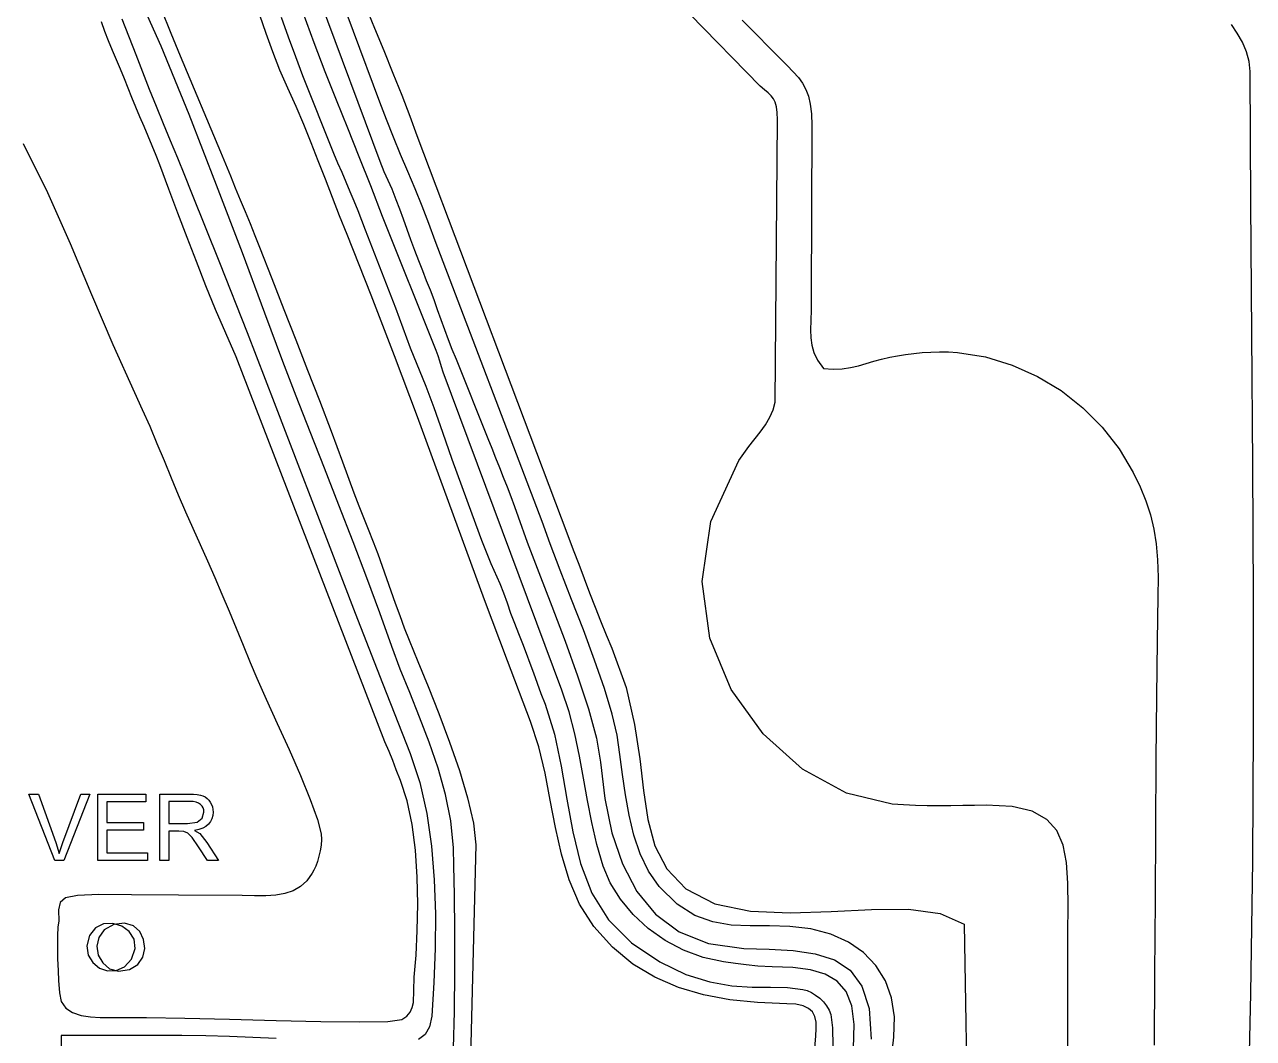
# Model space of a CAD drawing. Extents: x -90 to 90, y -127 to 123.
# Drawn here: x 25.6 to 81.6, y -98.3 to -52 of the extents above; entities that cross this region are included whole.
import ezdxf

# ---------------------------------------------------------------- set-up
doc = ezdxf.new("R2010")
doc.units = 0
doc.layers.add('CAPA_1', color=7, linetype='CONTINUOUS')

msp = doc.modelspace()

# ---------------------------------------------------------------- linework, layer by layer
at = {"layer": 'CAPA_1', "color": 29}
for points in [[(65.1205, -99.294), (65.23, -98.2312), (65.2645, -97.3002), (65.1348, -96.4396), (64.8504, -95.6589), (64.4212, -94.9681), (63.8566, -94.3766), (63.1666, -93.8943), (62.3606, -93.5309), (61.4485, -93.2961), (60.486, -93.1869), (59.5645, -93.1617), (58.6774, -93.1594), (57.8183, -93.1195), (56.9808, -92.9809), (56.1584, -92.683), (55.3447, -92.1648), (54.5331, -91.3657), (54.0414, -90.6612), (53.6618, -89.8711), (53.374, -89.0154), (53.158, -88.1141), (52.9936, -87.1873), (52.8605, -86.2552), (52.7387, -85.3376), (52.6079, -84.4548), (52.3893, -83.4982), (52.0342, -82.3346), (51.5809, -81.0303), (51.068, -79.6514), (50.5341, -78.264), (50.0177, -76.9344), (49.5574, -75.7288), (49.1915, -74.7132), (44.305, -61.9166), (44.0177, -61.1192), (43.7103, -60.3274), (43.3888, -59.5392), (43.0593, -58.7527), (42.7277, -57.9656), (42.4002, -57.1761), (42.0827, -56.3821), (41.7812, -55.5816), (39.3765, -49.1289)], [(39.0527, -50.9779), (41.7784, -58.2828), (41.9596, -58.7438), (42.1418, -59.1419), (42.327, -59.5451), (42.5171, -60.0216), (42.6743, -60.4578), (42.8386, -60.9124), (43.0088, -61.3799), (43.1836, -61.8547), (43.3615, -62.3312), (43.5414, -62.8038), (43.7218, -63.2671), (43.9015, -63.7154), (44.0724, -64.1485), (44.2381, -64.5908), (44.4012, -65.0399), (44.564, -65.4934), (44.7289, -65.949), (44.8982, -66.4043), (45.0744, -66.857), (45.2598, -67.3047), (46.7172, -70.9229), (46.8869, -71.3655), (47.0602, -71.8048), (47.2355, -72.2433), (47.4113, -72.683), (47.5863, -73.1262), (47.7588, -73.5753), (47.9275, -74.0323), (48.0907, -74.4995), (48.5082, -75.6599), (49.0369, -77.0437), (49.6287, -78.5735), (50.2355, -80.1714), (50.809, -81.7598), (51.301, -83.261), (51.6635, -84.5973), (51.8482, -85.6911), (52.0475, -87.355), (52.3741, -88.9143), (52.8528, -90.3354), (53.5079, -91.5847), (54.3641, -92.6285), (55.4459, -93.4333), (56.7779, -93.9655), (58.3846, -94.1915), (59.553, -94.2275), (60.6504, -94.2886), (61.6492, -94.4308), (62.5221, -94.7103), (63.2417, -95.183), (63.7805, -95.9049), (64.1111, -96.9321), (64.2062, -98.3207)]]:
    msp.add_lwpolyline(points, dxfattribs=at)
at = {"layer": 'CAPA_1', "color": 2}
for points in [[(45.1388, -98.7398), (45.1907, -97.0604), (45.2112, -95.2244), (45.2082, -93.3958), (45.19, -91.7391), (45.1645, -90.4184), (45.14, -89.5981), (45.0187, -88.3727), (44.7754, -87.1582), (44.4382, -85.9602), (44.0353, -84.7842), (43.595, -83.6356), (43.1454, -82.52), (42.7148, -81.4428), (42.3314, -80.4094), (41.7846, -78.8765), (41.19, -77.2784), (40.5609, -75.6345), (39.9103, -73.9644), (39.2516, -72.2875), (38.5978, -70.6234), (37.9621, -68.9915), (37.3578, -67.4113), (36.5364, -65.213), (35.5074, -62.4574), (34.333, -59.3637), (33.0754, -56.1509), (31.7965, -53.0384), (30.5586, -50.2452)], [(30.0065, -51.7806), (30.6417, -53.4158), (30.9468, -54.2011), (31.2583, -54.9849), (31.5747, -55.7681), (31.8947, -56.5519), (32.2172, -57.3372), (32.5406, -58.1252), (32.8638, -58.9169), (33.1855, -59.7134), (34.4629, -62.9), (35.7203, -66.0924), (36.9632, -69.2893), (38.1975, -72.4891), (39.4286, -75.6903), (40.6623, -78.8915), (41.9043, -82.0912), (43.1602, -85.2878), (43.602, -86.6179), (43.9238, -88.0346), (44.1403, -89.5186), (44.2659, -91.051), (44.3151, -92.6125), (44.3026, -94.1841), (44.2428, -95.7467), (44.1503, -97.2812), (44.052, -97.7631), (43.8456, -98.1074), (43.549, -98.336)], [(37.0511, -98.2925), (35.9918, -98.2422), (34.9246, -98.2013), (33.8427, -98.1737), (32.7398, -98.1634), (32.7398, -98.1634), (27.2406, -98.1571), (27.2418, -103.297)]]:
    msp.add_lwpolyline(points, dxfattribs=at)
at = {"layer": 'CAPA_1', "color": 30}
for points in [[(31.8045, -51.3358), (32.2377, -52.4363), (32.6636, -53.4672), (34.5134, -57.8513), (34.7346, -58.4037), (34.9594, -58.9515), (35.1861, -59.4958), (35.4132, -60.0377), (35.6391, -60.5783), (35.8623, -61.1188), (36.0811, -61.6601), (36.2941, -62.2034), (36.8466, -63.6298), (37.397, -65.0363), (37.9443, -66.4292), (38.4874, -67.8145), (39.0251, -69.1986), (39.5565, -70.5874), (40.0803, -71.9873), (40.5955, -73.4043), (40.8194, -74.0003), (41.0363, -74.5372), (41.2534, -75.0653), (41.4778, -75.6344), (41.6847, -76.1895), (41.8864, -76.7481), (42.0854, -77.3093), (42.2838, -77.8722), (42.484, -78.4359), (42.6884, -78.9996), (42.8992, -79.5625), (43.1187, -80.1237), (43.5173, -81.1022), (43.9811, -82.2372), (44.4751, -83.4775), (44.964, -84.7719), (45.4127, -86.069), (45.7861, -87.3175), (46.049, -88.4662), (46.1662, -89.4638), (45.8538, -101.5684)], [(61.5928, -99.2558), (61.6779, -98.1944), (61.6994, -97.8449), (61.6867, -97.5439), (61.6299, -97.2905), (61.5195, -97.0838), (61.3459, -96.923), (61.0993, -96.8072), (60.7701, -96.7355), (60.3486, -96.707), (59.0202, -96.6538), (57.7517, -96.524), (56.5459, -96.3006), (55.4054, -95.9664), (54.333, -95.5046), (53.3312, -94.8982), (52.4027, -94.13), (51.5503, -93.1831), (50.8999, -92.1687), (50.4192, -91.0624), (50.0647, -89.888), (49.7928, -88.6695), (49.56, -87.4307), (49.3228, -86.1955), (49.0377, -84.988), (48.661, -83.8319), (47.6012, -81.0655), (46.5647, -78.2901), (45.5417, -75.5086), (44.5225, -72.7243), (43.4973, -69.9403), (42.4565, -67.1597), (41.3902, -64.3857), (40.2888, -61.6214), (39.9481, -60.7703), (39.6191, -59.9279), (39.2963, -59.0924), (38.9743, -58.2616), (38.6476, -57.4336), (38.3107, -56.6063), (37.9581, -55.7778), (37.5845, -54.946), (37.2241, -54.1238), (36.8944, -53.2931), (36.5884, -52.4563), (36.2992, -51.6161)]]:
    msp.add_lwpolyline(points, dxfattribs=at)
at = {"layer": 'CAPA_1', "color": 242}
for points in [[(63.3956, -98.7351), (63.431, -97.6502), (63.3159, -96.7978), (63.0543, -96.1502), (62.6502, -95.6799), (62.1077, -95.3596), (61.4306, -95.1615), (60.6229, -95.0583), (59.6887, -95.0223), (59.0356, -94.9957), (58.5051, -94.9409), (58.0096, -94.8697), (57.4621, -94.7941), (56.5331, -94.6029), (55.6398, -94.2726), (54.7988, -93.8222), (54.027, -93.2708), (53.341, -92.6373), (52.7577, -91.941), (52.2938, -91.2007), (51.966, -90.4355), (51.6776, -89.4425), (51.4484, -88.4406), (51.2564, -87.4326), (51.0798, -86.4216), (50.8965, -85.4105), (50.6848, -84.4022), (50.4226, -83.3997), (50.088, -82.406), (44.6759, -67.9049), (44.5906, -67.655), (44.5175, -67.4011), (44.4442, -67.1515), (44.3582, -66.9146), (41.8993, -60.8009), (41.3662, -59.4081), (40.8398, -58.0744), (40.3193, -56.7775), (39.8043, -55.4952), (39.2939, -54.205), (38.7875, -52.8847), (38.2844, -51.512)], [(37.2772, -51.7068), (37.6051, -52.6086), (37.9308, -53.4995), (38.2572, -54.3736), (39.6735, -57.906), (39.856, -58.3474), (40.0413, -58.785), (40.2276, -59.22), (40.4133, -59.654), (40.5965, -60.0883), (40.7756, -60.5241), (40.9487, -60.9629), (41.1141, -61.4061), (42.5004, -64.9662), (43.1659, -66.7853), (43.8792, -68.5358), (44.2384, -69.5191), (44.639, -70.6451), (45.0694, -71.8628), (45.5177, -73.1214), (45.9722, -74.3697), (46.4211, -75.5569), (46.8527, -76.6319), (47.2551, -77.5438), (47.4295, -77.9642), (47.5893, -78.4195), (47.7496, -78.8893), (47.9258, -79.3533), (48.1149, -79.8183), (48.292, -80.2735), (48.4609, -80.7231), (48.6256, -81.1714), (48.7899, -81.6228), (48.9579, -82.0816), (49.1334, -82.552), (49.3204, -83.0384), (49.7531, -84.4199), (50.0597, -85.8802), (50.3121, -87.3772), (50.5817, -88.8688), (50.9404, -90.3128), (51.4598, -91.6671), (52.2116, -92.8896), (53.2675, -93.9382), (54.5543, -94.8022), (55.7422, -95.3753), (56.8366, -95.7174), (57.8427, -95.8881), (58.7657, -95.9473), (59.611, -95.9546), (60.3838, -95.9698), (61.0894, -96.0526), (61.2784, -96.1075), (61.4745, -96.1956), (61.6697, -96.313), (61.856, -96.4556), (62.0256, -96.6196), (62.1706, -96.8011), (62.2829, -96.996), (62.3546, -97.2006), (62.4327, -97.8035), (62.4586, -98.6396)]]:
    msp.add_lwpolyline(points, dxfattribs=at)
at = {"layer": 'CAPA_1', "color": 3}
for points in [[(41.1213, -51.21), (41.5358, -52.2097), (41.9598, -53.2355), (42.3793, -54.2625), (42.7801, -55.2657), (43.1484, -56.2201), (43.47, -57.1009), (50.3546, -75.3538), (50.6071, -76.0067), (50.8569, -76.6614), (51.1053, -77.3156), (51.3537, -77.9669), (51.6035, -78.6129), (51.856, -79.2513), (52.1126, -79.8797), (52.3747, -80.4957), (53.0187, -82.2855), (53.4099, -83.9686), (53.6428, -85.5386), (53.8119, -86.989), (54.0119, -88.3132), (54.3372, -89.5048), (54.8824, -90.5573), (55.7421, -91.4641), (57.076, -92.1596), (58.6975, -92.4895), (60.4992, -92.5662), (62.3733, -92.5022), (64.2123, -92.4097), (65.9085, -92.4013), (67.3544, -92.5893), (68.4422, -93.086), (68.6189, -102.9584)], [(73.1825, -99.2087), (73.1755, -97.7242), (73.1712, -96.2278), (73.1708, -94.7811), (73.1756, -93.4454), (73.1866, -92.2823), (73.1848, -91.2103), (73.1235, -90.2725), (72.9662, -89.4724), (72.676, -88.8133), (72.2164, -88.2985), (71.5507, -87.9316), (70.6421, -87.7157), (69.454, -87.6544), (68.9225, -87.6621), (68.3849, -87.6702), (67.8434, -87.6766), (67.3003, -87.6791), (66.758, -87.6755), (66.2185, -87.6635), (65.6844, -87.6411), (65.1577, -87.606), (63.0725, -87.1079), (61.064, -86.0101), (59.267, -84.4036), (57.8159, -82.3796), (56.8456, -80.0291), (56.4907, -77.4433), (56.8859, -74.713), (58.1658, -71.9295), (58.6264, -71.297), (59.1424, -70.6346), (59.3807, -70.2965), (59.5841, -69.9563), (59.7365, -69.6155), (59.8217, -69.2759), (59.9278, -56.3905), (59.9131, -56.0522), (59.8789, -55.7909), (59.823, -55.5892), (59.7432, -55.4294), (59.6373, -55.2939), (59.5028, -55.1651), (59.3378, -55.0255), (59.1398, -54.8574), (55.9268, -51.5667)], [(25.5021, -57.4762), (26.6177, -59.7116), (27.6488, -62.0245), (28.6309, -64.3557), (29.5993, -66.646), (30.5895, -68.8361), (30.9419, -69.5971), (31.281, -70.3695), (31.6107, -71.1493), (31.9348, -71.9326), (32.2571, -72.7155), (32.5814, -73.494), (32.9114, -74.2643), (33.251, -75.0223), (33.5879, -75.7621), (33.9207, -76.5094), (34.25, -77.264), (34.5762, -78.0262), (34.8997, -78.7958), (35.2211, -79.5731), (35.5406, -80.358), (35.8589, -81.1506), (36.1624, -81.8609), (36.5928, -82.8144), (37.1013, -83.9276), (37.639, -85.1168), (38.1571, -86.2986), (38.6067, -87.3893), (38.939, -88.3055), (39.1051, -88.9636), (39.1199, -89.2135), (39.1039, -89.4728), (39.0631, -89.733), (39.0037, -89.9857), (38.9317, -90.2226), (38.8532, -90.4351), (38.7742, -90.615), (38.7009, -90.7537), (38.4462, -91.1052), (38.1547, -91.3692), (37.8239, -91.5577), (37.4515, -91.6822), (37.0349, -91.7546), (36.5718, -91.7866), (36.0597, -91.79), (35.4962, -91.7764), (32.5932, -91.7623), (30.4516, -91.7367), (28.9559, -91.7281), (27.9908, -91.765), (27.4407, -91.8759), (27.1902, -92.0892), (27.1239, -92.4336), (27.1263, -92.9374), (27.0853, -93.201), (27.0666, -93.6097), (27.0655, -94.1118), (27.0773, -94.6554), (27.0971, -95.1887), (27.1203, -95.6601), (27.142, -96.0176), (27.1575, -96.2096), (27.2434, -96.614), (27.4542, -96.9089), (27.7637, -97.1115), (28.1457, -97.239), (28.5741, -97.3085), (29.0226, -97.3371), (29.4652, -97.3419), (29.8757, -97.3401), (31.1392, -97.3327), (32.8823, -97.3634), (34.9151, -97.4158), (37.0479, -97.4736), (39.0909, -97.5203), (40.8542, -97.5395), (42.1481, -97.5149), (42.7827, -97.4299), (43.0149, -97.2765), (43.1699, -97.0931), (43.2634, -96.8822), (43.3109, -96.646), (43.3303, -96.1071), (43.3527, -95.4948), (43.4361, -94.4963), (43.4924, -93.3727), (43.5119, -92.1692), (43.485, -90.9306), (43.4019, -89.7022), (43.2531, -88.5289), (43.0287, -87.4557), (42.7192, -86.5278), (42.529, -86.0473), (42.372, -85.6169), (42.2125, -85.2005), (42.0149, -84.7619), (35.2277, -67.1945), (34.7473, -66.1262), (34.2863, -65.0458), (33.8412, -63.9557), (33.4088, -62.8584), (32.9857, -61.7562), (32.5686, -60.6516), (32.1541, -59.5469), (31.739, -58.4447), (31.572, -58.0169), (31.3944, -57.5821), (31.2095, -57.1425), (31.0211, -56.7002), (30.8326, -56.2573), (30.6477, -55.8159), (30.4697, -55.3782), (30.3024, -54.9463), (30.1336, -54.5178), (29.9519, -54.0869), (29.7639, -53.6544), (29.5759, -53.2212), (29.3942, -52.788), (29.2252, -52.3559), (29.0752, -51.9256)], [(58.3145, -51.8505), (58.9625, -52.5048), (59.5641, -53.1073), (60.0532, -53.5952), (60.3636, -53.9057), (60.6441, -54.1946), (60.8797, -54.4611), (61.0731, -54.7241), (61.2269, -55.0027), (61.3437, -55.316), (61.4261, -55.6829), (61.4769, -56.1225), (61.4986, -56.6539), (61.4618, -64.4691), (61.4608, -65.052), (61.4457, -65.5433), (61.4337, -65.9637), (61.442, -66.334), (61.4878, -66.675), (61.5882, -67.0077), (61.7604, -67.3527), (62.0216, -67.731), (62.4694, -67.7621), (62.8806, -67.7443), (63.2636, -67.6886), (63.6267, -67.6058), (63.9785, -67.507), (64.3271, -67.4029), (64.6812, -67.3044), (65.049, -67.2226), (65.4043, -67.1594), (65.7699, -67.101), (66.1449, -67.0503), (66.5288, -67.0098), (66.9208, -66.9822), (67.3204, -66.9702), (67.7268, -66.9764), (68.1394, -67.0035), (69.4206, -67.2091), (70.6442, -67.576), (71.7993, -68.092), (72.8748, -68.7448), (73.8595, -69.5219), (74.7425, -70.4112), (75.5126, -71.4003), (76.1587, -72.4769), (76.4797, -73.1384), (76.7397, -73.7764), (76.9434, -74.4092), (77.0958, -75.0552), (77.2017, -75.7328), (77.2659, -76.4605), (77.2934, -77.2565), (77.289, -78.1392), (77.2557, -80.1769), (77.2264, -82.6883), (77.2006, -85.5661), (77.1777, -88.7028), (77.1573, -91.9913), (77.1388, -95.324), (77.1218, -98.5938)], [(81.3948, -102.3365), (81.5327, -96.2453), (81.613, -90.1865), (81.6466, -84.1541), (81.6445, -78.1422), (81.6175, -72.1449), (81.5766, -66.1562), (81.5327, -60.1704), (81.4969, -54.1813), (81.4546, -53.7306), (81.3316, -53.2839), (81.1444, -52.8488), (80.9093, -52.4325), (80.6428, -52.0427)]]:
    msp.add_lwpolyline(points, dxfattribs=at)
at = {"layer": 'CAPA_1'}
for points in [[(41.1213, -51.21), (41.5358, -52.2097), (41.9598, -53.2355), (42.3793, -54.2625), (42.7801, -55.2657), (43.1484, -56.2201), (43.47, -57.1009), (50.3546, -75.3538), (50.6071, -76.0067), (50.8569, -76.6614), (51.1053, -77.3156), (51.3537, -77.9669), (51.6035, -78.6129), (51.856, -79.2513), (52.1126, -79.8797), (52.3747, -80.4957), (53.0187, -82.2855), (53.4099, -83.9686), (53.6428, -85.5386), (53.8119, -86.989), (54.0119, -88.3132), (54.3372, -89.5048), (54.8824, -90.5573), (55.7421, -91.4641), (57.076, -92.1596), (58.6975, -92.4895), (60.4992, -92.5662), (62.3733, -92.5022), (64.2123, -92.4097), (65.9085, -92.4013), (67.3544, -92.5893), (68.4422, -93.086)], [(73.1825, -99.2087), (73.1755, -97.7242), (73.1712, -96.2278), (73.1708, -94.7811), (73.1756, -93.4454), (73.1866, -92.2823), (73.1848, -91.2103), (73.1235, -90.2725), (72.9662, -89.4724), (72.676, -88.8133), (72.2164, -88.2985), (71.5507, -87.9316), (70.6421, -87.7157), (69.454, -87.6544), (68.9225, -87.6621), (68.3849, -87.6702), (67.8434, -87.6766), (67.3003, -87.6791), (66.758, -87.6755), (66.2185, -87.6635), (65.6844, -87.6411), (65.1577, -87.606), (63.0725, -87.1079), (61.064, -86.0101), (59.267, -84.4036), (57.8159, -82.3796), (56.8456, -80.0291), (56.4907, -77.4433), (56.8859, -74.713), (58.1658, -71.9295), (58.6264, -71.297), (59.1424, -70.6346), (59.3807, -70.2965), (59.5841, -69.9563), (59.7365, -69.6155), (59.8217, -69.2759), (59.9278, -56.3905), (59.9131, -56.0522), (59.8789, -55.7909), (59.823, -55.5892), (59.7432, -55.4294), (59.6373, -55.2939), (59.5028, -55.1651), (59.3378, -55.0255), (59.1398, -54.8574), (55.9268, -51.5667)], [(58.3145, -51.8505), (58.9625, -52.5048), (59.5641, -53.1073), (60.0532, -53.5952), (60.3636, -53.9057), (60.6441, -54.1946), (60.8797, -54.4611), (61.0731, -54.7241), (61.2269, -55.0027), (61.3437, -55.316), (61.4261, -55.6829), (61.4769, -56.1225), (61.4986, -56.6539), (61.4618, -64.4691), (61.4608, -65.052), (61.4457, -65.5433), (61.4337, -65.9637), (61.442, -66.334), (61.4878, -66.675), (61.5882, -67.0077), (61.7604, -67.3527), (62.0216, -67.731), (62.4694, -67.7621), (62.8806, -67.7443), (63.2636, -67.6886), (63.6267, -67.6058), (63.9785, -67.507), (64.3271, -67.4029), (64.6812, -67.3044), (65.049, -67.2226), (65.4043, -67.1594), (65.7699, -67.101), (66.1449, -67.0503), (66.5288, -67.0098), (66.9208, -66.9822), (67.3204, -66.9702), (67.7268, -66.9764), (68.1394, -67.0035), (69.4206, -67.2091), (70.6442, -67.576), (71.7993, -68.092), (72.8748, -68.7448), (73.8595, -69.5219), (74.7425, -70.4112), (75.5126, -71.4003), (76.1587, -72.4769), (76.4797, -73.1384), (76.7397, -73.7764), (76.9434, -74.4092), (77.0958, -75.0552), (77.2017, -75.7328), (77.2659, -76.4605), (77.2934, -77.2565), (77.289, -78.1392), (77.2557, -80.1769), (77.2264, -82.6883), (77.2006, -85.5661), (77.1777, -88.7028), (77.1573, -91.9913), (77.1388, -95.324), (77.1218, -98.5938)], [(81.3948, -102.3365), (81.5327, -96.2453), (81.613, -90.1865), (81.6466, -84.1541), (81.6445, -78.1422), (81.6175, -72.1449), (81.5766, -66.1562), (81.5327, -60.1704), (81.4969, -54.1813), (81.4546, -53.7306), (81.3316, -53.2839), (81.1444, -52.8488), (80.9093, -52.4325), (80.6428, -52.0427)]]:
    msp.add_lwpolyline(points, dxfattribs=at)
for points in [[(26.943, -90.1834), (25.7693, -87.1458), (26.2048, -87.1458), (26.9939, -89.3533), (27.153, -89.8504), (27.3163, -89.3533), (28.1351, -87.1458), (28.5452, -87.1458), (27.3609, -90.1834), (26.943, -90.1834)], [(26.943, -90.1834), (25.7693, -87.1458), (26.2048, -87.1458), (26.9939, -89.3533), (27.153, -89.8504), (27.3163, -89.3533), (28.1351, -87.1458), (28.5452, -87.1458), (27.3609, -90.1834), (26.943, -90.1834)], [(28.9157, -90.1834), (28.9157, -87.1458), (31.1091, -87.1458), (31.1091, -87.5022), (29.3188, -87.5022), (29.3188, -88.4355), (30.9945, -88.4355), (30.9945, -88.7919), (29.3188, -88.7919), (29.3188, -89.827), (31.1812, -89.827), (31.1812, -90.1834), (28.9157, -90.1834)], [(28.9157, -90.1834), (28.9157, -87.1458), (31.1091, -87.1458), (31.1091, -87.5022), (29.3188, -87.5022), (29.3188, -88.4355), (30.9945, -88.4355), (30.9945, -88.7919), (29.3188, -88.7919), (29.3188, -89.827), (31.1812, -89.827), (31.1812, -90.1834), (28.9157, -90.1834)], [(31.7454, -90.1834), (31.7454, -87.1458), (33.0917, -87.1458), (33.2826, -87.151), (33.4491, -87.1664), (33.5913, -87.1921), (33.709, -87.2279), (33.8092, -87.2765), (33.8988, -87.3408), (33.9778, -87.4208), (34.0462, -87.5163), (34.1014, -87.6225), (34.1407, -87.7342), (34.1643, -87.8513), (34.1721, -87.9738), (34.159, -88.1292), (34.1197, -88.2719), (34.0543, -88.4018), (33.9628, -88.519), (33.8441, -88.6196), (33.6971, -88.7), (33.5215, -88.7602), (33.3173, -88.8004), (33.5598, -88.9517), (33.8921, -89.3561), (34.4175, -90.1834), (33.9154, -90.1834), (33.5138, -89.5513), (33.2246, -89.132), (33.0203, -88.9291), (32.8372, -88.8485), (32.6137, -88.8343), (32.1485, -88.8343), (32.1485, -90.1834), (31.7454, -90.1834)], [(31.7454, -90.1834), (31.7454, -87.1458), (33.0917, -87.1458), (33.2826, -87.151), (33.4491, -87.1664), (33.5913, -87.1921), (33.709, -87.2279), (33.8092, -87.2765), (33.8988, -87.3408), (33.9778, -87.4208), (34.0462, -87.5163), (34.1014, -87.6225), (34.1407, -87.7342), (34.1643, -87.8513), (34.1721, -87.9738), (34.159, -88.1292), (34.1197, -88.2719), (34.0543, -88.4018), (33.9628, -88.519), (33.8441, -88.6196), (33.6971, -88.7), (33.5215, -88.7602), (33.3173, -88.8004), (33.5598, -88.9517), (33.8921, -89.3561), (34.4175, -90.1834), (33.9154, -90.1834), (33.5138, -89.5513), (33.2246, -89.132), (33.0203, -88.9291), (32.8372, -88.8485), (32.6137, -88.8343), (32.1485, -88.8343), (32.1485, -90.1834), (31.7454, -90.1834)], [(32.1485, -88.4864), (33.0111, -88.4864), (33.441, -88.4292), (33.6757, -88.2467), (33.7563, -87.9745), (33.7466, -87.8715), (33.7175, -87.778), (33.6689, -87.6939), (33.6008, -87.6196), (33.5116, -87.5589), (33.3998, -87.5156), (33.2655, -87.4896), (33.1087, -87.481), (32.1485, -87.481), (32.1485, -88.4864)], [(32.1485, -88.4864), (33.0111, -88.4864), (33.441, -88.4292), (33.6757, -88.2467), (33.7563, -87.9745), (33.7466, -87.8715), (33.7175, -87.778), (33.6689, -87.6939), (33.6008, -87.6196), (33.5116, -87.5589), (33.3998, -87.5156), (33.2655, -87.4896), (33.1087, -87.481), (32.1485, -87.481), (32.1485, -88.4864)]]:
    msp.add_lwpolyline(points, close=True, dxfattribs=at)
at = {"layer": 'CAPA_1', "color": 7}
for points in [[(30.4421, -94.6736), (30.6194, -94.1834), (30.5689, -93.7575), (30.3448, -93.4146), (30.0018, -93.1736), (29.5943, -93.0531), (29.1767, -93.0721), (28.8035, -93.2494), (28.5292, -93.6036), (28.4095, -94.0732), (28.4732, -94.4902), (28.68, -94.8329), (28.9893, -95.0797), (29.3607, -95.2088), (29.7536, -95.1986), (30.1276, -95.0274), (30.4421, -94.6736)], [(29.6375, -93.0974), (29.2019, -93.3436), (28.9513, -93.6908), (28.8682, -94.09), (28.9352, -94.4924), (29.1346, -94.8491), (29.4491, -95.111), (29.8611, -95.2294), (30.3532, -95.1553), (30.7371, -94.9209), (30.9671, -94.5802), (31.0524, -94.183), (31.0025, -93.7793), (30.8266, -93.4189), (30.5343, -93.1519), (30.1348, -93.0281), (29.6375, -93.0974)]]:
    msp.add_lwpolyline(points, close=True, dxfattribs=at)
at = {"layer": 'CAPA_1', "color": 3}
msp.add_lwpolyline([(28.5292, -93.6036), (28.5292, -93.6036)], close=True, dxfattribs=at)

doc.saveas('drawing.dxf')
